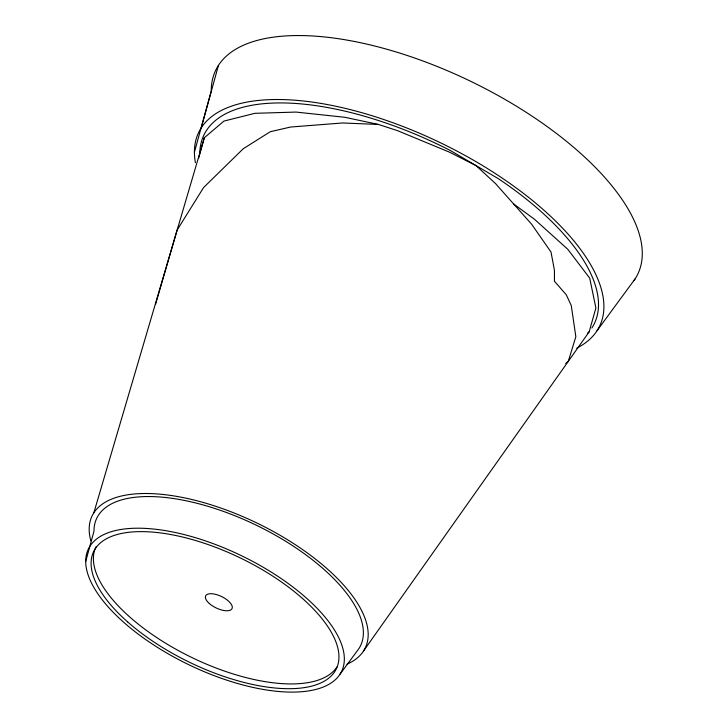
<?xml version="1.0" encoding="UTF-8"?>
<svg xmlns="http://www.w3.org/2000/svg" width="728" height="728" viewBox="0 0 728 728"><rect width="100%" height="100%" fill="white"/><g stroke="black" fill="none" stroke-linecap="round" stroke-linejoin="round"><path stroke-width="1.09" d="M85.704 561.515L93.976 531.24A146.474 63.063 25.8 0 1 245.928 520.411A146.474 63.063 25.8 0 1 358.877 648.639L340.012 674.219A140.622 60.533 25.8 0 1 123.815 622.395A140.622 60.533 25.8 0 1 181.236 533.861A140.622 60.533 25.8 0 1 340.012 674.219M194.403 152.243L211.247 91.055A234.361 100.892 25.8 0 1 456.583 74.729A234.361 100.892 25.8 0 1 633.897 280.644M201.247 127.837L218.455 65.365M198.535 158.486L204.322 137.756L223.924 121.085L254.891 113.313L296.032 112.076L344.817 117.29L378.378 124.433L397.324 130.585L449.44 152.143L476.021 165.575L495.668 183.729L531.586 224.179L551.005 252.006L554.427 270.224L554.463 281.254L566.275 294.776L571.271 305.551L575.848 336.736L568.277 361.37L565.72 363.563M155.555 304.322L177.141 230.03L203.585 187.551L243.261 148.73L270.297 131.704L290.654 127.027L342.551 122.977L378.378 124.433M93.839 512.803L204.322 137.756M363.509 651.014L589.161 331.822L595.886 308.026L589.716 278.16L567.785 249.276L534.498 219.283L513.631 203.949M597.051 330.694L635.089 278.897M587.441 333.297L589.161 331.822M90.836 540.786A151.688 65.302 25.8 0 1 256.666 522.904A151.688 65.302 25.8 0 1 347.001 664.191M199.8 153.08A216.789 93.33 25.8 0 1 450.268 150.469L498.398 178.715A216.789 93.33 25.8 0 1 591.846 328.028M195.413 162.69A222.641 95.85 25.8 0 1 442.014 143.525A222.641 95.85 25.8 0 1 576.722 348.184M337.1 666.793A134.762 58.013 25.8 0 1 188.898 656.074A134.762 58.013 25.8 0 1 95.95 546.837M127.609 621.885A134.762 58.013 25.8 0 0 334.807 671.553A134.762 58.013 25.8 0 0 182.646 537.046A134.762 58.013 25.8 0 0 127.609 621.885M209.346 603.521A14.651 6.306 25.8 0 0 231.868 608.917A14.651 6.306 25.8 0 0 215.324 594.294A14.651 6.306 25.8 0 0 209.346 603.521"/></g></svg>
